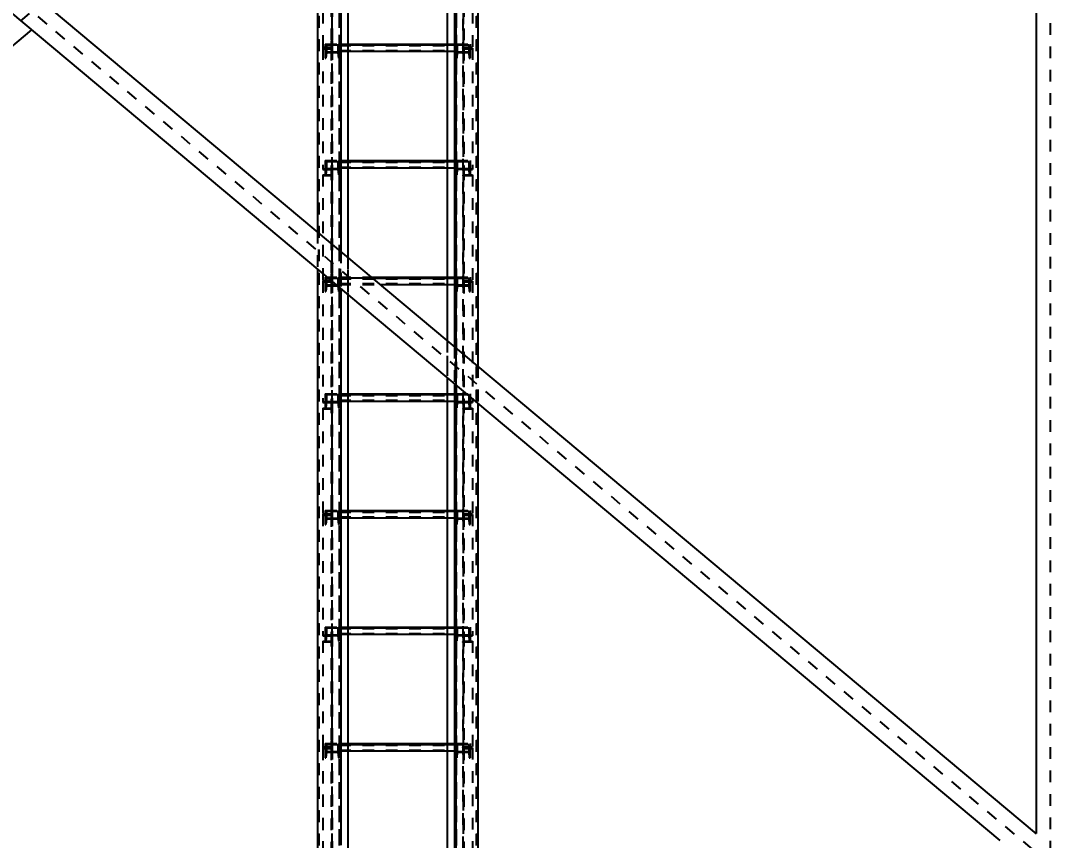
# Model space of a CAD drawing. Header units: millimetres. Extents: x 149919 to 150445, y 136651 to 136866.
# Drawn here: x 150384.74 to 150393.57, y 136726.88 to 136733.9 of the extents above; entities that cross this region are included whole.
import ezdxf

# ---------------------------------------------------------------- set-up
doc = ezdxf.new("R2010")
doc.units = ezdxf.units.MM
doc.header["$LTSCALE"] = 0.25
for name, pattern in [('CENTER', [50.8, 31.75, -6.35, 6.35, -6.35]), ('XKITLINE00', [0]), ('XKITLINE02', [4, 2, -2]), ('XKITLINE03', [6, 3, -1, 1, -1])]:
    doc.linetypes.add(name, pattern=pattern)
doc.styles.add('ROMANS', font='romans.shx')
doc.dimstyles.new('MD300', dxfattribs={"dimtxt": 2.5, "dimasz": 2.5, "dimexe": 1, "dimexo": 1, "dimgap": 0.5, "dimtad": 1, "dimdec": 1, "dimlfac": 50, "dimrnd": 0.5, "dimdsep": 46, "dimtxsty": 'ROMANS', "dimcen": 1, "dimclrd": 146, "dimclre": 146, "dimclrt": 30, "dimadec": 1, "dimazin": 2, "dimtfac": 1, "dimtdec": 1, "dimtmove": 0, "dimatfit": 1, "dimfxl": 1, "dimtolj": 1, "dimtzin": 0, "dimlwd": -1, "dimlwe": -1, "dimarcsym": 0})

# ---------------------------------------------------------------- blocks, each defined once
blk = doc.blocks.new('çatıı')
at = {"color": 116, "linetype": 'XKITLINE02', "true_color": 0x136734}
for p, q in [((24547.15, 9176.54), (24547.15, 7532.54)), ((24547.68, 9176.28), (24547.68, 7532)), ((24564.91, 9176.28), (24564.92, 7532)), ((24565, 9179.87), (24565, 7539.09)), ((24565.45, 9176.54), (24565.45, 7532.54)), ((24565.85, 9179.87), (24565.85, 7539.18)), ((24566.3, 9176.54), (24566.3, 7600.34)), ((24572.5, 9179.14), (24572.5, 7540.22)), ((24664.15, 9180.19), (24664.15, 7539.18)), ((24664.54, 9176.54), (24664.54, 7532.54)), ((24665, 9180.27), (24665, 7539.09)), ((24665.07, 9176.28), (24665.07, 7532)), ((24682.31, 9176.28), (24682.31, 7532)), ((24682.84, 9176.54), (24682.84, 7532.54)), ((24683.69, 9176.54), (24683.69, 7561.84)), ((24657.5, 9125.5), (24657.5, 7540.22)), ((24558.2, 8425.51), (24558.2, 8329.48)), ((24559, 8425.51), (24559, 8328.87)), ((24670.98, 8425.51), (24670.98, 8328.87)), ((24671.78, 8425.51), (24671.78, 8329.48)), ((24551, 8419.98), (24551, 8328.87)), ((24678.98, 8419.98), (24678.98, 8328.87)), ((24551, 8329.48), (24558.2, 8329.48)), ((24551, 8329.48), (24551, 8328.87)), ((24551, 8328.87), (24559, 8328.87)), ((24551, 8328.87), (24551, 8224.97)), ((24551, 8328.87), (24559, 8328.87)), ((24551, 8328.32), (24558.2, 8328.32)), ((24553, 8332.32), (24553, 8325.71)), ((24553, 8332.32), (24553, 8326.83)), ((24553, 8332.32), (24565, 8332.32)), ((24554.06, 8331.62), (24553.68, 8326.83)), ((24554.06, 8331.62), (24554.06, 8325.01)), ((24554.06, 8331.62), (24563.93, 8331.62)), ((24558.2, 8335), (24559, 8335)), ((24558.2, 8335), (24558.2, 8329.48)), ((24558.2, 8328.32), (24558.2, 8220.05)), ((24559, 8335), (24559, 8328.87)), ((24559, 8328.87), (24559, 8220.05)), ((24563.93, 8331.62), (24563.93, 8325.01)), ((24563.93, 8331.62), (24564.32, 8326.83)), ((24565, 8332.32), (24565, 8325.71)), ((24565, 8332.32), (24565, 8326.83)), ((24565, 8332.32), (24572.5, 8332.32)), ((24565, 8332.32), (24565, 8326.12)), ((24565, 8331.61), (24572.5, 8331.61)), ((24565, 8331.56), (24664.97, 8331.56)), ((24565, 8330.98), (24664.97, 8330.98)), ((24657.5, 8332.32), (24664.97, 8332.32)), ((24657.5, 8331.61), (24664.97, 8331.61)), ((24664.97, 8332.32), (24664.97, 8326.83)), ((24664.97, 8332.32), (24676.98, 8332.32)), ((24664.97, 8332.32), (24664.97, 8325.71)), ((24664.97, 8332.32), (24664.97, 8326.12)), ((24666.04, 8331.62), (24665.66, 8326.83)), ((24666.04, 8331.62), (24675.91, 8331.62)), ((24666.04, 8331.62), (24666.04, 8325.01)), ((24670.98, 8335), (24671.78, 8335)), ((24670.98, 8328.87), (24678.98, 8328.87)), ((24670.98, 8328.87), (24670.98, 8323.4)), ((24670.98, 8328.87), (24678.98, 8328.87)), ((24671.78, 8329.48), (24678.98, 8329.48)), ((24671.78, 8328.32), (24671.78, 8323.4)), ((24671.78, 8328.32), (24678.98, 8328.32)), ((24671.78, 8328.32), (24671.78, 8220.05)), ((24675.91, 8331.62), (24676.3, 8326.83)), ((24675.91, 8331.62), (24675.91, 8325.01)), ((24676.98, 8332.32), (24676.98, 8326.83)), ((24676.98, 8332.32), (24676.98, 8325.71)), ((24678.98, 8328.87), (24678.98, 8328.32)), ((24678.98, 8328.87), (24678.98, 8224.97)), ((24553, 8326.83), (24553, 8320.22)), ((24553, 8326.83), (24553.68, 8326.83)), ((24553, 8325.71), (24553, 8320.22)), ((24553, 8325.71), (24565, 8325.71)), ((24553, 8320.22), (24553.68, 8320.22)), ((24553.68, 8326.83), (24553.68, 8320.22)), ((24554.06, 8325.01), (24553.68, 8320.22)), ((24554.06, 8325.01), (24563.93, 8325.01)), ((24558.2, 8323.4), (24559, 8323.4)), ((24563.93, 8325.01), (24564.32, 8320.22)), ((24564.32, 8326.83), (24564.32, 8320.22)), ((24564.32, 8326.83), (24565, 8326.83)), ((24564.32, 8320.22), (24565, 8320.22)), ((24565, 8326.83), (24565, 8320.22)), ((24565, 8326.83), (24664.97, 8326.83)), ((24565, 8326.79), (24664.97, 8326.79)), ((24565, 8326.16), (24664.97, 8326.16)), ((24565, 8326.12), (24572.5, 8326.12)), ((24565, 8325.71), (24565, 8320.22)), ((24657.5, 8326.12), (24664.97, 8326.12)), ((24664.97, 8326.83), (24665.66, 8326.83)), ((24664.97, 8326.83), (24664.97, 8320.22)), ((24664.97, 8325.71), (24664.97, 8320.22)), ((24664.97, 8325.71), (24676.98, 8325.71)), ((24664.97, 8320.22), (24665.66, 8320.22)), ((24665.66, 8326.83), (24665.66, 8320.22)), ((24666.04, 8325.01), (24665.66, 8320.22)), ((24666.04, 8325.01), (24675.91, 8325.01)), ((24670.98, 8325.71), (24670.98, 8220.05)), ((24670.98, 8323.4), (24671.78, 8323.4)), ((24675.91, 8325.01), (24676.3, 8320.22)), ((24676.3, 8326.83), (24676.98, 8326.83)), ((24676.3, 8326.83), (24676.3, 8320.22)), ((24676.3, 8320.22), (24676.98, 8320.22)), ((24676.98, 8326.83), (24676.98, 8320.22)), ((24676.98, 8325.71), (24676.98, 8320.22)), ((24553, 8232.49), (24553, 8225.88)), ((24553, 8232.49), (24553, 8227)), ((24553, 8232.49), (24565, 8232.49)), ((24554.06, 8231.79), (24553.68, 8227)), ((24554.06, 8231.79), (24554.06, 8225.18)), ((24554.06, 8231.79), (24563.93, 8231.79)), ((24563.93, 8231.79), (24563.93, 8225.18)), ((24563.93, 8231.79), (24564.32, 8227)), ((24565, 8232.49), (24565, 8225.88)), ((24565, 8232.49), (24565, 8227)), ((24565, 8232.49), (24572.5, 8232.49)), ((24565, 8232.49), (24565, 8226.29)), ((24565, 8231.79), (24572.5, 8231.79)), ((24565, 8231.73), (24664.97, 8231.73)), ((24565, 8231.15), (24664.97, 8231.15)), ((24657.5, 8232.49), (24664.97, 8232.49)), ((24657.5, 8231.79), (24664.97, 8231.79)), ((24664.97, 8232.49), (24664.97, 8226.29)), ((24664.97, 8232.49), (24664.97, 8227)), ((24664.97, 8232.49), (24676.98, 8232.49)), ((24664.97, 8232.49), (24664.97, 8225.88)), ((24666.04, 8231.79), (24665.66, 8227)), ((24666.04, 8231.79), (24675.91, 8231.79)), ((24666.04, 8231.79), (24666.04, 8225.18)), ((24675.91, 8231.79), (24676.3, 8227)), ((24675.91, 8231.79), (24675.91, 8225.18)), ((24676.98, 8232.49), (24676.98, 8227)), ((24676.98, 8232.49), (24676.98, 8225.52)), ((24551, 8225.52), (24551, 8224.97)), ((24551, 8225.52), (24559, 8225.52)), ((24551, 8224.97), (24558.2, 8224.97)), ((24553, 8227), (24553, 8220.39)), ((24553, 8227), (24553.68, 8227)), ((24553, 8225.88), (24553, 8220.39)), ((24553, 8225.88), (24565, 8225.88)), ((24553.68, 8227), (24553.68, 8220.39)), ((24554.06, 8225.18), (24553.68, 8220.39)), ((24554.06, 8225.18), (24563.93, 8225.18)), ((24558.2, 8225.86), (24558.2, 8129.83)), ((24558.2, 8225.86), (24559, 8225.86)), ((24558.2, 8224.97), (24558.2, 8220.05)), ((24559, 8225.86), (24559, 8129.21)), ((24559, 8225.52), (24559, 8220.05)), ((24563.93, 8225.18), (24564.32, 8220.39)), ((24564.32, 8227), (24564.32, 8220.39)), ((24564.32, 8227), (24565, 8227)), ((24565, 8227), (24565, 8220.39)), ((24565, 8227), (24664.97, 8227)), ((24565, 8226.96), (24664.97, 8226.96)), ((24565, 8226.33), (24664.97, 8226.33)), ((24565, 8226.29), (24572.5, 8226.29)), ((24565, 8225.88), (24565, 8220.39)), ((24657.5, 8226.29), (24664.97, 8226.29)), ((24664.97, 8227), (24665.66, 8227)), ((24664.97, 8227), (24664.97, 8220.39)), ((24664.97, 8225.88), (24664.97, 8220.39)), ((24664.97, 8225.88), (24676.98, 8225.88)), ((24665.66, 8227), (24665.66, 8220.39)), ((24666.04, 8225.18), (24665.66, 8220.39)), ((24666.04, 8225.18), (24675.91, 8225.18)), ((24670.98, 8225.86), (24670.98, 8219.72)), ((24670.98, 8225.86), (24671.78, 8225.86)), ((24670.98, 8225.86), (24670.98, 8129.21)), ((24670.98, 8225.52), (24678.98, 8225.52)), ((24671.78, 8225.86), (24671.78, 8220.33)), ((24671.78, 8225.86), (24671.78, 8129.83)), ((24671.78, 8224.97), (24678.98, 8224.97)), ((24675.91, 8225.18), (24676.3, 8220.39)), ((24676.3, 8227), (24676.98, 8227)), ((24676.3, 8227), (24676.3, 8220.39)), ((24676.98, 8227), (24676.98, 8220.39)), ((24676.98, 8225.52), (24676.98, 8220.39)), ((24551, 8220.33), (24551, 8129.21)), ((24551, 8220.33), (24558.2, 8220.33)), ((24551, 8219.72), (24559, 8219.72)), ((24553, 8220.39), (24553.68, 8220.39)), ((24558.2, 8220.05), (24559, 8220.05)), ((24564.32, 8220.39), (24565, 8220.39)), ((24664.97, 8220.39), (24665.66, 8220.39)), ((24670.98, 8220.05), (24671.78, 8220.05)), ((24670.98, 8219.72), (24678.98, 8219.72)), ((24671.78, 8220.33), (24678.98, 8220.33)), ((24676.3, 8220.39), (24676.98, 8220.39)), ((24678.98, 8220.33), (24678.98, 8219.72)), ((24678.98, 8220.33), (24678.98, 8129.21)), ((24546.3, 8171.44), (24546.3, 8139.66)), ((24566.3, 8154.69), (24566.3, 8122.92)), ((24572.5, 8149.5), (24572.5, 8117.73)), ((24558.2, 8135.35), (24559, 8135.35)), ((24558.2, 8135.35), (24558.2, 8129.83)), ((24559, 8135.35), (24559, 8129.21)), ((24670.98, 8135.35), (24671.78, 8135.35)), ((24551, 8129.83), (24558.2, 8129.83)), ((24551, 8129.83), (24551, 8129.21)), ((24551, 8129.21), (24551, 8025.32)), ((24551, 8129.21), (24559, 8129.21)), ((24551, 8129.21), (24559, 8129.21)), ((24551, 8128.67), (24558.2, 8128.67)), ((24553, 8132.67), (24553, 8126.06)), ((24553, 8132.67), (24553, 8127.18)), ((24553, 8132.67), (24565, 8132.67)), ((24553, 8127.18), (24553, 8120.57)), ((24553, 8127.18), (24553.68, 8127.18)), ((24553, 8126.06), (24553, 8120.57)), ((24553, 8126.06), (24565, 8126.06)), ((24554.06, 8131.97), (24553.68, 8127.18)), ((24553.68, 8127.18), (24553.68, 8120.57)), ((24554.06, 8125.36), (24553.68, 8120.57)), ((24554.06, 8131.97), (24554.06, 8125.36)), ((24554.06, 8131.97), (24563.93, 8131.97)), ((24554.06, 8125.36), (24563.93, 8125.36)), ((24558.2, 8128.67), (24558.2, 8020.4)), ((24559, 8129.21), (24559, 8020.4)), ((24563.93, 8131.97), (24563.93, 8125.36)), ((24563.93, 8131.97), (24564.32, 8127.18)), ((24563.93, 8125.36), (24564.32, 8120.57)), ((24564.32, 8127.18), (24564.32, 8120.57)), ((24564.32, 8127.18), (24565, 8127.18)), ((24565, 8132.67), (24565, 8126.06)), ((24565, 8132.67), (24565, 8127.18)), ((24565, 8132.67), (24592.6, 8132.67)), ((24565, 8132.67), (24565, 8126.47)), ((24565, 8131.96), (24593.45, 8131.96)), ((24565, 8131.91), (24664.97, 8131.91)), ((24565, 8131.32), (24664.97, 8131.32)), ((24565, 8127.18), (24565, 8120.57)), ((24565, 8127.18), (24664.97, 8127.18)), ((24565, 8127.14), (24664.97, 8127.14)), ((24565, 8126.51), (24664.97, 8126.51)), ((24565, 8126.47), (24600, 8126.47)), ((24565, 8126.06), (24565, 8120.57)), ((24657.5, 8132.67), (24664.97, 8132.67)), ((24657.5, 8131.96), (24664.97, 8131.96)), ((24657.5, 8126.47), (24664.97, 8126.47)), ((24664.97, 8132.67), (24664.97, 8127.18)), ((24664.97, 8132.67), (24676.98, 8132.67)), ((24664.97, 8132.67), (24664.97, 8126.06)), ((24664.97, 8132.67), (24664.97, 8126.47)), ((24664.97, 8127.18), (24665.66, 8127.18)), ((24664.97, 8127.18), (24664.97, 8120.57)), ((24664.97, 8126.06), (24664.97, 8120.57)), ((24664.97, 8126.06), (24676.98, 8126.06)), ((24666.04, 8131.97), (24665.66, 8127.18)), ((24665.66, 8127.18), (24665.66, 8120.57)), ((24666.04, 8125.36), (24665.66, 8120.57)), ((24666.04, 8131.97), (24675.91, 8131.97)), ((24666.04, 8131.97), (24666.04, 8125.36)), ((24666.04, 8125.36), (24675.91, 8125.36)), ((24670.98, 8129.21), (24670.98, 8123.74)), ((24670.98, 8129.21), (24678.98, 8129.21)), ((24670.98, 8129.21), (24670.98, 8020.4)), ((24670.98, 8129.21), (24678.98, 8129.21)), ((24671.78, 8129.83), (24678.98, 8129.83)), ((24671.78, 8128.67), (24671.78, 8123.74)), ((24671.78, 8128.67), (24678.98, 8128.67)), ((24671.78, 8128.67), (24671.78, 8020.4)), ((24675.91, 8131.97), (24676.3, 8127.18)), ((24675.91, 8131.97), (24675.91, 8125.36)), ((24675.91, 8125.36), (24676.3, 8120.57)), ((24676.3, 8127.18), (24676.98, 8127.18)), ((24676.3, 8127.18), (24676.3, 8120.57)), ((24676.98, 8132.67), (24676.98, 8127.18)), ((24676.98, 8132.67), (24676.98, 8126.06)), ((24676.98, 8127.18), (24676.98, 8120.57)), ((24676.98, 8126.06), (24676.98, 8120.57)), ((24678.98, 8129.21), (24678.98, 8128.67)), ((24678.98, 8129.21), (24678.98, 8025.32)), ((24553, 8120.57), (24553.68, 8120.57)), ((24558.2, 8123.74), (24559, 8123.74)), ((24564.32, 8120.57), (24565, 8120.57)), ((24664.97, 8120.57), (24665.66, 8120.57)), ((24670.98, 8123.74), (24671.78, 8123.74)), ((24676.3, 8120.57), (24676.98, 8120.57)), ((24657.5, 8078.33), (24657.5, 8046.55)), ((24663.69, 8073.14), (24663.69, 8041.37)), ((24683.69, 8056.4), (24683.69, 8024.62)), ((24553, 8032.84), (24553, 8026.23)), ((24553, 8032.84), (24553, 8027.35)), ((24553, 8032.84), (24565, 8032.84)), ((24554.06, 8032.14), (24553.68, 8027.35)), ((24554.06, 8032.14), (24554.06, 8025.53)), ((24554.06, 8032.14), (24563.93, 8032.14)), ((24563.93, 8032.14), (24563.93, 8025.53)), ((24563.93, 8032.14), (24564.32, 8027.35)), ((24565, 8032.84), (24565, 8026.23)), ((24565, 8032.84), (24565, 8027.35)), ((24565, 8032.84), (24572.5, 8032.84)), ((24565, 8032.84), (24565, 8026.64)), ((24565, 8032.13), (24572.5, 8032.13)), ((24565, 8032.08), (24664.97, 8032.08)), ((24565, 8031.5), (24664.97, 8031.5)), ((24657.5, 8032.84), (24664.97, 8032.84)), ((24657.5, 8032.13), (24664.97, 8032.13)), ((24664.97, 8032.84), (24664.97, 8026.64)), ((24664.97, 8032.84), (24664.97, 8027.35)), ((24664.97, 8032.84), (24676.98, 8032.84)), ((24664.97, 8032.84), (24664.97, 8026.23)), ((24666.04, 8032.14), (24665.66, 8027.35)), ((24666.04, 8032.14), (24675.91, 8032.14)), ((24666.04, 8032.14), (24666.04, 8025.53)), ((24675.91, 8032.14), (24676.3, 8027.35)), ((24675.91, 8032.14), (24675.91, 8025.53)), ((24676.98, 8032.84), (24676.98, 8027.35)), ((24676.98, 8032.2), (24676.98, 8025.87)), ((24551, 8025.87), (24551, 8025.32)), ((24551, 8025.87), (24559, 8025.87)), ((24551, 8025.32), (24558.2, 8025.32)), ((24551, 8020.68), (24551, 7929.56)), ((24551, 8020.68), (24558.2, 8020.68)), ((24551, 8020.07), (24559, 8020.07)), ((24553, 8027.35), (24553, 8020.74)), ((24553, 8027.35), (24553.68, 8027.35)), ((24553, 8026.23), (24553, 8020.74)), ((24553, 8026.23), (24565, 8026.23)), ((24553, 8020.74), (24553.68, 8020.74)), ((24553.68, 8027.35), (24553.68, 8020.74)), ((24554.06, 8025.53), (24553.68, 8020.74)), ((24554.06, 8025.53), (24563.93, 8025.53)), ((24558.2, 8026.2), (24558.2, 7930.18)), ((24558.2, 8026.2), (24559, 8026.2)), ((24558.2, 8025.32), (24558.2, 8020.4)), ((24558.2, 8020.4), (24559, 8020.4)), ((24559, 8026.2), (24559, 7929.56)), ((24559, 8025.87), (24559, 8020.4)), ((24563.93, 8025.53), (24564.32, 8020.74)), ((24564.32, 8027.35), (24564.32, 8020.74)), ((24564.32, 8027.35), (24565, 8027.35)), ((24564.32, 8020.74), (24565, 8020.74)), ((24565, 8027.35), (24565, 8020.74)), ((24565, 8027.35), (24664.97, 8027.35)), ((24565, 8027.31), (24664.97, 8027.31)), ((24565, 8026.68), (24664.97, 8026.68)), ((24565, 8026.64), (24572.5, 8026.64)), ((24565, 8026.23), (24565, 8020.74)), ((24657.5, 8026.64), (24664.97, 8026.64)), ((24664.97, 8027.35), (24665.66, 8027.35)), ((24664.97, 8027.35), (24664.97, 8020.74)), ((24664.97, 8026.23), (24664.97, 8020.74)), ((24664.97, 8026.23), (24676.98, 8026.23)), ((24664.97, 8020.74), (24665.66, 8020.74)), ((24665.66, 8027.35), (24665.66, 8020.74)), ((24666.04, 8025.53), (24665.66, 8020.74)), ((24666.04, 8025.53), (24675.91, 8025.53)), ((24670.98, 8026.2), (24670.98, 8020.07)), ((24670.98, 8026.2), (24671.78, 8026.2)), ((24670.98, 8026.2), (24670.98, 7929.56)), ((24670.98, 8025.87), (24678.98, 8025.87)), ((24670.98, 8020.4), (24671.78, 8020.4)), ((24670.98, 8020.07), (24678.98, 8020.07)), ((24671.78, 8026.2), (24671.78, 8020.68)), ((24671.78, 8026.2), (24671.78, 7930.18)), ((24671.78, 8025.32), (24678.98, 8025.32)), ((24671.78, 8020.68), (24678.98, 8020.68)), ((24675.91, 8025.53), (24676.3, 8020.74)), ((24676.3, 8027.35), (24676.98, 8027.35)), ((24676.3, 8027.35), (24676.3, 8020.74)), ((24676.3, 8020.74), (24676.98, 8020.74)), ((24676.98, 8027.35), (24676.98, 8020.74)), ((24676.98, 8025.87), (24676.98, 8020.74)), ((24678.98, 8020.68), (24678.98, 8020.07)), ((24678.98, 8020.68), (24678.98, 7929.56)), ((24553, 7933.02), (24553, 7926.41)), ((24553, 7933.02), (24553, 7927.53)), ((24553, 7933.02), (24565, 7933.02)), ((24554.06, 7932.32), (24553.68, 7927.53)), ((24554.06, 7932.32), (24554.06, 7925.71)), ((24554.06, 7932.32), (24563.93, 7932.32)), ((24558.2, 7935.7), (24559, 7935.7)), ((24558.2, 7935.7), (24558.2, 7930.18)), ((24559, 7935.7), (24559, 7929.56)), ((24563.93, 7932.32), (24563.93, 7925.71)), ((24563.93, 7932.32), (24564.32, 7927.53)), ((24565, 7933.02), (24565, 7926.41)), ((24565, 7933.02), (24565, 7927.53)), ((24565, 7933.02), (24572.5, 7933.02)), ((24565, 7933.02), (24565, 7926.82)), ((24565, 7932.31), (24572.5, 7932.31)), ((24565, 7932.25), (24664.97, 7932.25)), ((24565, 7931.67), (24664.97, 7931.67)), ((24657.5, 7933.02), (24664.97, 7933.02)), ((24657.5, 7932.31), (24664.97, 7932.31)), ((24664.97, 7933.02), (24664.97, 7927.53)), ((24664.97, 7933.02), (24676.98, 7933.02)), ((24664.97, 7933.02), (24664.97, 7926.41)), ((24664.97, 7933.02), (24664.97, 7926.82)), ((24666.04, 7932.32), (24665.66, 7927.53)), ((24666.04, 7932.32), (24675.91, 7932.32)), ((24666.04, 7932.32), (24666.04, 7925.71)), ((24670.98, 7935.7), (24671.78, 7935.7)), ((24675.91, 7932.32), (24676.3, 7927.53)), ((24675.91, 7932.32), (24675.91, 7925.71)), ((24676.98, 7933.02), (24676.98, 7927.53)), ((24676.98, 7933.02), (24676.98, 7926.41)), ((24551, 7930.18), (24558.2, 7930.18)), ((24551, 7930.18), (24551, 7929.56)), ((24551, 7929.56), (24559, 7929.56)), ((24551, 7929.56), (24551, 7825.67)), ((24551, 7929.56), (24559, 7929.56)), ((24551, 7929.02), (24558.2, 7929.02)), ((24553, 7927.53), (24553, 7920.91)), ((24553, 7927.53), (24553.68, 7927.53)), ((24553, 7926.41), (24553, 7920.91)), ((24553, 7926.41), (24565, 7926.41)), ((24553.68, 7927.53), (24553.68, 7920.91)), ((24554.06, 7925.71), (24553.68, 7920.91)), ((24554.06, 7925.71), (24563.93, 7925.71)), ((24558.2, 7929.02), (24558.2, 7820.75)), ((24558.2, 7924.09), (24559, 7924.09)), ((24559, 7929.56), (24559, 7820.75)), ((24563.93, 7925.71), (24564.32, 7920.91)), ((24564.32, 7927.53), (24564.32, 7920.91)), ((24564.32, 7927.53), (24565, 7927.53)), ((24565, 7927.53), (24565, 7920.91)), ((24565, 7927.53), (24664.97, 7927.53)), ((24565, 7927.49), (24664.97, 7927.49)), ((24565, 7926.86), (24664.97, 7926.86)), ((24565, 7926.82), (24572.5, 7926.82)), ((24565, 7926.41), (24565, 7920.91)), ((24657.5, 7926.82), (24664.97, 7926.82)), ((24664.97, 7927.53), (24665.66, 7927.53)), ((24664.97, 7927.53), (24664.97, 7920.91)), ((24664.97, 7926.41), (24664.97, 7920.91)), ((24664.97, 7926.41), (24676.98, 7926.41)), ((24665.66, 7927.53), (24665.66, 7920.91)), ((24666.04, 7925.71), (24665.66, 7920.91)), ((24666.04, 7925.71), (24675.91, 7925.71)), ((24670.98, 7929.56), (24678.98, 7929.56)), ((24670.98, 7929.56), (24670.98, 7924.09)), ((24670.98, 7929.56), (24678.98, 7929.56)), ((24670.98, 7926.41), (24670.98, 7820.75)), ((24670.98, 7924.09), (24671.78, 7924.09)), ((24671.78, 7930.18), (24678.98, 7930.18)), ((24671.78, 7929.02), (24671.78, 7924.09)), ((24671.78, 7929.02), (24678.98, 7929.02)), ((24671.78, 7929.02), (24671.78, 7820.75)), ((24675.91, 7925.71), (24676.3, 7920.91)), ((24676.3, 7927.53), (24676.98, 7927.53)), ((24676.3, 7927.53), (24676.3, 7920.91)), ((24676.98, 7927.53), (24676.98, 7920.91)), ((24676.98, 7926.41), (24676.98, 7920.91)), ((24678.98, 7929.56), (24678.98, 7929.02)), ((24678.98, 7929.56), (24678.98, 7825.67)), ((24553, 7920.91), (24553.68, 7920.91)), ((24564.32, 7920.91), (24565, 7920.91)), ((24664.97, 7920.91), (24665.66, 7920.91)), ((24676.3, 7920.91), (24676.98, 7920.91)), ((24553, 7833.19), (24553, 7826.58)), ((24553, 7833.19), (24553, 7827.7)), ((24553, 7833.19), (24565, 7833.19)), ((24565, 7833.19), (24565, 7826.58)), ((24565, 7833.19), (24565, 7827.7)), ((24565, 7833.19), (24572.5, 7833.19)), ((24565, 7833.19), (24565, 7826.99)), ((24657.5, 7833.19), (24664.97, 7833.19)), ((24664.97, 7833.19), (24664.97, 7826.99)), ((24664.97, 7833.19), (24664.97, 7827.7)), ((24664.97, 7833.19), (24676.98, 7833.19)), ((24664.97, 7833.19), (24664.97, 7826.58)), ((24676.98, 7833.19), (24676.98, 7827.7)), ((24676.98, 7833.19), (24676.98, 7826.22)), ((24551, 7826.22), (24551, 7825.67)), ((24551, 7826.22), (24559, 7826.22)), ((24551, 7825.67), (24558.2, 7825.67)), ((24553, 7827.7), (24553, 7821.09)), ((24553, 7827.7), (24553.68, 7827.7)), ((24553, 7826.58), (24553, 7821.09)), ((24553, 7826.58), (24565, 7826.58)), ((24554.06, 7832.49), (24553.68, 7827.7)), ((24553.68, 7827.7), (24553.68, 7821.09)), ((24554.06, 7825.88), (24553.68, 7821.09)), ((24554.06, 7832.49), (24554.06, 7825.88)), ((24554.06, 7832.49), (24563.93, 7832.49)), ((24554.06, 7825.88), (24563.93, 7825.88)), ((24558.2, 7826.55), (24558.2, 7730.52)), ((24558.2, 7826.55), (24559, 7826.55)), ((24558.2, 7825.67), (24558.2, 7820.75)), ((24559, 7826.55), (24559, 7729.91)), ((24559, 7826.22), (24559, 7820.75)), ((24563.93, 7832.49), (24563.93, 7825.88)), ((24563.93, 7832.49), (24564.32, 7827.7)), ((24563.93, 7825.88), (24564.32, 7821.09)), ((24564.32, 7827.7), (24564.32, 7821.09)), ((24564.32, 7827.7), (24565, 7827.7)), ((24565, 7832.48), (24572.5, 7832.48)), ((24565, 7832.43), (24664.97, 7832.43)), ((24565, 7831.85), (24664.97, 7831.85)), ((24565, 7827.7), (24565, 7821.09)), ((24565, 7827.7), (24664.97, 7827.7)), ((24565, 7827.66), (24664.97, 7827.66)), ((24565, 7827.03), (24664.97, 7827.03)), ((24565, 7826.99), (24572.5, 7826.99)), ((24565, 7826.58), (24565, 7821.09)), ((24657.5, 7832.48), (24664.97, 7832.48)), ((24657.5, 7826.99), (24664.97, 7826.99)), ((24664.97, 7827.7), (24665.66, 7827.7)), ((24664.97, 7827.7), (24664.97, 7821.09)), ((24664.97, 7826.58), (24664.97, 7821.09)), ((24664.97, 7826.58), (24676.98, 7826.58)), ((24666.04, 7832.49), (24665.66, 7827.7)), ((24665.66, 7827.7), (24665.66, 7821.09)), ((24666.04, 7825.88), (24665.66, 7821.09)), ((24666.04, 7832.49), (24675.91, 7832.49)), ((24666.04, 7832.49), (24666.04, 7825.88)), ((24666.04, 7825.88), (24675.91, 7825.88)), ((24670.98, 7826.55), (24670.98, 7820.41)), ((24670.98, 7826.55), (24671.78, 7826.55)), ((24670.98, 7826.55), (24670.98, 7729.91)), ((24670.98, 7826.22), (24678.98, 7826.22)), ((24671.78, 7826.55), (24671.78, 7821.03)), ((24671.78, 7826.55), (24671.78, 7730.52)), ((24671.78, 7825.67), (24678.98, 7825.67)), ((24675.91, 7832.49), (24676.3, 7827.7)), ((24675.91, 7832.49), (24675.91, 7825.88)), ((24675.91, 7825.88), (24676.3, 7821.09)), ((24676.3, 7827.7), (24676.98, 7827.7)), ((24676.3, 7827.7), (24676.3, 7821.09)), ((24676.98, 7827.7), (24676.98, 7821.09)), ((24676.98, 7826.22), (24676.98, 7821.09)), ((24551, 7821.03), (24551, 7729.91)), ((24551, 7821.03), (24558.2, 7821.03)), ((24551, 7820.41), (24559, 7820.41)), ((24553, 7821.09), (24553.68, 7821.09)), ((24558.2, 7820.75), (24559, 7820.75)), ((24564.32, 7821.09), (24565, 7821.09)), ((24664.97, 7821.09), (24665.66, 7821.09)), ((24670.98, 7820.75), (24671.78, 7820.75)), ((24670.98, 7820.41), (24678.98, 7820.41)), ((24671.78, 7821.03), (24678.98, 7821.03)), ((24676.3, 7821.09), (24676.98, 7821.09)), ((24678.98, 7821.03), (24678.98, 7820.41)), ((24678.98, 7821.03), (24678.98, 7729.91)), ((24558.2, 7736.05), (24559, 7736.05)), ((24558.2, 7736.05), (24558.2, 7730.52)), ((24559, 7736.05), (24559, 7729.91)), ((24670.98, 7736.05), (24671.78, 7736.05)), ((24551, 7730.52), (24558.2, 7730.52)), ((24551, 7730.52), (24551, 7729.91)), ((24551, 7729.91), (24551, 7626.02)), ((24551, 7729.91), (24559, 7729.91)), ((24551, 7729.91), (24559, 7729.91)), ((24551, 7729.36), (24551, 7626.02)), ((24551, 7729.36), (24558.2, 7729.36)), ((24553, 7733.36), (24553, 7726.75)), ((24553, 7733.36), (24553, 7727.87)), ((24553, 7733.36), (24565, 7733.36)), ((24553, 7727.87), (24553, 7721.26)), ((24553, 7727.87), (24553.68, 7727.87)), ((24554.06, 7732.67), (24553.68, 7727.87)), ((24553.68, 7727.87), (24553.68, 7721.26)), ((24554.06, 7732.67), (24554.06, 7726.05)), ((24554.06, 7732.67), (24563.93, 7732.67)), ((24558.2, 7729.36), (24558.2, 7621.1)), ((24559, 7729.91), (24559, 7621.1)), ((24563.93, 7732.67), (24563.93, 7726.05)), ((24563.93, 7732.67), (24564.32, 7727.87)), ((24564.32, 7727.87), (24564.32, 7721.26)), ((24564.32, 7727.87), (24565, 7727.87)), ((24565, 7733.36), (24565, 7726.75)), ((24565, 7733.36), (24565, 7727.87)), ((24565, 7733.36), (24572.5, 7733.36)), ((24565, 7733.36), (24565, 7727.17)), ((24565, 7732.66), (24572.5, 7732.66)), ((24565, 7732.6), (24664.97, 7732.6)), ((24565, 7732.02), (24664.97, 7732.02)), ((24565, 7727.87), (24565, 7721.26)), ((24565, 7727.87), (24664.97, 7727.87)), ((24565, 7727.83), (24664.97, 7727.83)), ((24565, 7727.21), (24664.97, 7727.21)), ((24657.5, 7733.36), (24664.97, 7733.36)), ((24657.5, 7732.66), (24664.97, 7732.66)), ((24664.97, 7733.36), (24664.97, 7727.87)), ((24664.97, 7733.36), (24676.98, 7733.36)), ((24664.97, 7733.36), (24664.97, 7726.75)), ((24664.97, 7733.36), (24664.97, 7727.17)), ((24664.97, 7727.87), (24665.66, 7727.87)), ((24664.97, 7727.87), (24664.97, 7721.26)), ((24666.04, 7732.67), (24665.66, 7727.87)), ((24665.66, 7727.87), (24665.66, 7721.26)), ((24666.04, 7732.67), (24675.91, 7732.67)), ((24666.04, 7732.67), (24666.04, 7726.05)), ((24670.98, 7729.91), (24670.98, 7724.44)), ((24670.98, 7729.91), (24678.98, 7729.91)), ((24670.98, 7729.91), (24678.98, 7729.91)), ((24671.78, 7730.52), (24678.98, 7730.52)), ((24671.78, 7729.36), (24671.78, 7724.44)), ((24671.78, 7729.36), (24678.98, 7729.36)), ((24671.78, 7729.36), (24671.78, 7621.1)), ((24675.91, 7732.67), (24676.3, 7727.87)), ((24675.91, 7732.67), (24675.91, 7726.05)), ((24676.3, 7727.87), (24676.98, 7727.87)), ((24676.3, 7727.87), (24676.3, 7721.26)), ((24676.98, 7733.36), (24676.98, 7727.87)), ((24676.98, 7733.36), (24676.98, 7726.75)), ((24676.98, 7727.87), (24676.98, 7721.26)), ((24678.98, 7729.91), (24678.98, 7729.36)), ((24678.98, 7729.91), (24678.98, 7626.02)), ((24553, 7726.75), (24553, 7721.26)), ((24553, 7726.75), (24565, 7726.75)), ((24553, 7721.26), (24553.68, 7721.26)), ((24554.06, 7726.05), (24553.68, 7721.26)), ((24554.06, 7726.05), (24563.93, 7726.05)), ((24558.2, 7724.44), (24559, 7724.44)), ((24563.93, 7726.05), (24564.32, 7721.26)), ((24564.32, 7721.26), (24565, 7721.26)), ((24565, 7727.17), (24572.5, 7727.17)), ((24565, 7726.75), (24565, 7721.26)), ((24657.5, 7727.17), (24664.97, 7727.17)), ((24664.97, 7726.75), (24664.97, 7721.26)), ((24664.97, 7726.75), (24676.98, 7726.75)), ((24664.97, 7721.26), (24665.66, 7721.26)), ((24666.04, 7726.05), (24665.66, 7721.26)), ((24666.04, 7726.05), (24675.91, 7726.05)), ((24670.98, 7726.05), (24670.98, 7621.1)), ((24670.98, 7724.44), (24671.78, 7724.44)), ((24675.91, 7726.05), (24676.3, 7721.26)), ((24676.3, 7721.26), (24676.98, 7721.26)), ((24676.98, 7726.75), (24676.98, 7721.26)), ((24546.3, 7650.57), (24546.3, 7587.97)), ((24572.5, 7650.57), (24572.5, 7604.17)), ((24657.5, 7650.57), (24657.5, 7578.07)), ((24663.69, 7650.57), (24663.69, 7574.23)), ((24683.69, 7650.57), (24683.69, 7609.97))]:
    blk.add_line(p, q, dxfattribs=at)
at = {"color": 1, "linetype": 'XKITLINE03'}
for p, q in [((24559, 7503.97), (24559, 9180.33)), ((24565, 9180.27), (24565, 7540.27)), ((24665, 7540.27), (24665, 9180.27)), ((24670.99, 7503.97), (24670.99, 9180.33)), ((24559, 8328.87), (24559, 8419.37)), ((24670.98, 8419.37), (24670.98, 8328.87)), ((24559, 8225.52), (24559, 8328.87)), ((24565, 8325.71), (24565, 8332.32)), ((24664.97, 8331.61), (24565, 8331.61)), ((24664.97, 8332.32), (24664.97, 8325.71)), ((24670.98, 8328.87), (24670.98, 8225.52)), ((24565, 8225.88), (24565, 8232.49)), ((24664.97, 8231.79), (24565, 8231.79)), ((24664.97, 8232.49), (24664.97, 8225.88)), ((24559, 8129.21), (24559, 8219.72)), ((24670.98, 8219.72), (24670.98, 8129.21)), ((24559, 8025.87), (24559, 8129.21)), ((24565, 8126.06), (24565, 8132.67)), ((24664.97, 8131.96), (24565, 8131.96)), ((24664.97, 8132.67), (24664.97, 8126.06)), ((24670.98, 8129.21), (24670.98, 8025.87)), ((24565, 8026.23), (24565, 8032.84)), ((24664.97, 8032.13), (24565, 8032.13)), ((24664.97, 8032.84), (24664.97, 8026.23)), ((24559, 7929.56), (24559, 8020.07)), ((24670.98, 8020.07), (24670.98, 7929.56)), ((24565, 7926.41), (24565, 7933.02)), ((24664.97, 7932.31), (24565, 7932.31)), ((24664.97, 7933.02), (24664.97, 7926.41)), ((24559, 7826.22), (24559, 7929.56)), ((24670.98, 7929.56), (24670.98, 7826.22)), ((24565, 7826.58), (24565, 7833.19)), ((24664.97, 7833.19), (24664.97, 7826.58)), ((24664.97, 7832.48), (24565, 7832.48)), ((24559, 7729.91), (24559, 7820.41)), ((24670.98, 7820.41), (24670.98, 7729.91)), ((24559, 7626.57), (24559, 7729.91)), ((24565, 7726.75), (24565, 7733.36)), ((24664.97, 7732.66), (24565, 7732.66)), ((24664.97, 7733.36), (24664.97, 7726.75)), ((24670.98, 7729.91), (24670.98, 7626.57))]:
    blk.add_line(p, q, dxfattribs=at)
at = {"color": 8, "linetype": 'CENTER'}
for p, q in [((25173.61, 7630.28), (23430, 9090.27)), ((25173.61, 9090.27), (23430, 7630.27)), ((25173.61, 9090.27), (25173.61, 7630.27))]:
    blk.add_line(p, q, dxfattribs=at)
at = {"color": 8, "linetype": 'XKITLINE00'}
for p, q in [((25161.43, 9064.19), (25161.43, 7656.37)), ((23506.2, 9042.36), (25161.6, 7656.22)), ((23506.2, 9010.58), (25130.41, 7650.56)), ((23506.2, 7678.19), (24301.8, 8344.39))]:
    blk.add_line(p, q, dxfattribs=at)
at = {"color": 7, "linetype": 'XKITLINE00'}
for p, q in [((24683.69, 8664.16), (24683.69, 8056.4)), ((24663.69, 8647.41), (24663.69, 8073.14)), ((24657.5, 8642.22), (24657.5, 8078.33)), ((24572.5, 8571.05), (24572.5, 8149.5)), ((24566.3, 8565.86), (24566.3, 8154.69)), ((24546.3, 8549.11), (24546.3, 8171.44)), ((24572.5, 8332.32), (24657.5, 8332.32)), ((24572.5, 8331.61), (24657.5, 8331.61)), ((24572.5, 8326.12), (24657.5, 8326.12)), ((24572.5, 8232.49), (24657.5, 8232.49)), ((24572.5, 8231.79), (24657.5, 8231.79)), ((24572.5, 8226.29), (24657.5, 8226.29)), ((24546.3, 8139.66), (24546.3, 7650.57)), ((24592.6, 8132.67), (24657.5, 8132.67)), ((24593.45, 8131.96), (24657.5, 8131.96)), ((24600, 8126.47), (24657.5, 8126.47)), ((24566.3, 8122.92), (24566.3, 7650.57)), ((24572.5, 8117.73), (24572.5, 7650.57)), ((24657.5, 8046.55), (24657.5, 7650.57)), ((24663.69, 8041.37), (24663.69, 7650.57)), ((24572.5, 8032.84), (24657.5, 8032.84)), ((24572.5, 8032.13), (24657.5, 8032.13)), ((24572.5, 8026.64), (24657.5, 8026.64)), ((24683.69, 8024.62), (24683.69, 7650.57)), ((24572.5, 7933.02), (24657.5, 7933.02)), ((24572.5, 7932.31), (24657.5, 7932.31)), ((24572.5, 7926.82), (24657.5, 7926.82)), ((24572.5, 7833.19), (24657.5, 7833.19)), ((24572.5, 7832.48), (24657.5, 7832.48)), ((24572.5, 7826.99), (24657.5, 7826.99)), ((24572.5, 7733.36), (24657.5, 7733.36)), ((24572.5, 7732.66), (24657.5, 7732.66)), ((24572.5, 7727.17), (24657.5, 7727.17))]:
    blk.add_line(p, q, dxfattribs=at)
at = {"color": 1, "linetype": 'XKITLINE00'}
for centre in [(24559, 8328.87), (24559, 8328.87), (24565, 8332.32), (24565, 8331.61), (24664.97, 8332.32), (24664.97, 8331.61), (24670.98, 8328.87), (24670.98, 8328.87), (24565, 8325.71), (24664.97, 8325.71), (24565, 8232.49), (24565, 8231.79), (24664.97, 8231.79), (24664.97, 8232.49), (24559, 8225.52), (24565, 8225.88), (24664.97, 8225.88), (24670.98, 8225.52), (24559, 8219.72), (24670.98, 8219.72), (24559, 8129.21), (24559, 8129.21), (24565, 8132.67), (24565, 8131.96), (24565, 8126.06), (24664.97, 8132.67), (24664.97, 8131.96), (24664.97, 8126.06), (24670.98, 8129.21), (24670.98, 8129.21), (24565, 8032.84), (24565, 8032.13), (24664.97, 8032.13), (24664.97, 8032.84), (24559, 8025.87), (24559, 8020.07), (24565, 8026.23), (24664.97, 8026.23), (24670.98, 8025.87), (24670.98, 8020.07), (24565, 7933.02), (24565, 7932.31), (24664.97, 7933.02), (24664.97, 7932.31), (24559, 7929.56), (24559, 7929.56), (24565, 7926.41), (24664.97, 7926.41), (24670.98, 7929.56), (24670.98, 7929.56), (24565, 7833.19), (24664.97, 7833.19), (24559, 7826.22), (24565, 7832.48), (24565, 7826.58), (24664.97, 7832.48), (24664.97, 7826.58), (24670.98, 7826.22), (24559, 7820.41), (24670.98, 7820.41), (24559, 7729.91), (24559, 7729.91), (24565, 7733.36), (24565, 7732.66), (24664.97, 7733.36), (24664.97, 7732.66), (24670.98, 7729.91), (24670.98, 7729.91), (24565, 7726.75), (24664.97, 7726.75)]:
    blk.add_circle(centre, 0.05, dxfattribs=at)
blk = doc.blocks.new('*D13')
at = {"color": 146, "transparency": 16777216}
for p, q in [((150392.2596, 136736.1776), (150399.081, 136736.1776)), ((150398.081, 136733.6776), (150398.081, 136704.6776)), ((150392.2596, 136702.1776), (150399.081, 136702.1776))]:
    blk.add_line(p, q, dxfattribs=at)
for points in [[(150397.6644, 136733.6776), (150398.4977, 136733.6776), (150398.081, 136736.1776)], [(150397.6644, 136704.6776), (150398.4977, 136704.6776), (150398.081, 136702.1776)]]:
    blk.add_solid(points, dxfattribs=at)
at = {"layer": 'DEFPOINTS', "color": 0, "transparency": 16777216}
for p in [(150391.2596, 136736.1776), (150391.2596, 136702.1776), (150398.081, 136702.1776)]:
    blk.add_point(p, dxfattribs=at)
at = {"color": 1, "transparency": 16777216, "insert": (150396.331, 136719.1776), "char_height": 2.5, "attachment_point": 5, "rotation": 90, "style": 'ROMANS'}
blk.add_mtext('\\A1;34', dxfattribs=at)

msp = doc.modelspace()

# ---------------------------------------------------------------- block references
at = {"xscale": 0.009999943142843078, "yscale": 0.009999943142843078, "zscale": 0.009999943142843078}
msp.add_blockref('çatıı', (150141.8141, 136650.3731), dxfattribs=at)

# ---------------------------------------------------------------- dimensions: what is measured, and where the dimension line sits
dim = msp.add_aligned_dim(p1=(150391.2596, 136736.1776), p2=(150391.2596, 136702.1776), distance=6.8214, dimstyle='MD300', override={"dimdec": 2, "dimlfac": 1, "dimrnd": 0.05, "dimclrt": 1})
dim.commit()
dim.dimension.update_dxf_attribs({"geometry": '*D13', "text_midpoint": (150396.331, 136719.1776)})

doc.saveas('drawing.dxf')
